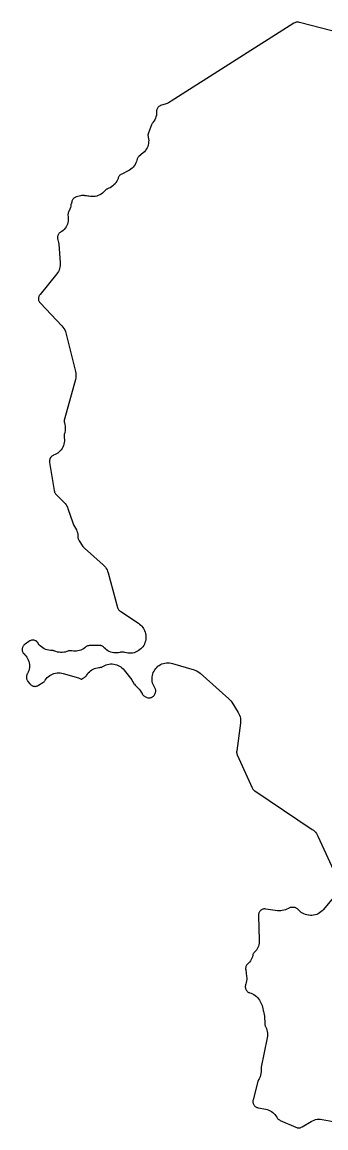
# Model space of a CAD drawing. Header units: metres. Extents: x 0 to 400, y 0 to 202.
# Drawn here: x 180.77 to 193.08, y 72.51 to 117.34 of the extents above; entities that cross this region are included whole.
import ezdxf

# ---------------------------------------------------------------- set-up
doc = ezdxf.new("R2010")
doc.units = ezdxf.units.M

msp = doc.modelspace()

# ---------------------------------------------------------------- linework, layer by layer
for points in [[(195.828, 116.3456), (192.014, 117.3326), (191.973, 117.3416), (191.948, 117.3436), (191.923, 117.3436), (191.898, 117.3406), (191.872, 117.3356), (191.847, 117.3276), (191.824, 117.3176), (191.787, 117.2966), (186.817, 114.1436), (186.772, 114.1126), (186.71, 114.0736), (186.643, 114.0416), (186.574, 114.0176), (186.422, 113.9756), (186.382, 113.9616), (186.361, 113.9526), (186.34, 113.9406), (186.318, 113.9246), (186.299, 113.9086), (186.282, 113.8916), (186.268, 113.8726), (186.256, 113.8546), (186.245, 113.8336), (186.235, 113.8076), (186.228, 113.7836), (186.224, 113.7616), (186.222, 113.7386), (186.223, 113.7036), (186.221, 113.6376), (186.212, 113.5726), (186.196, 113.5086), (186.174, 113.4466), (186.146, 113.3866), (186.112, 113.3306), (186.072, 113.2776), (186.05, 113.2506), (186.037, 113.2326), (186.026, 113.2116), (186.009, 113.1726), (185.892, 112.8576), (185.88, 112.8206), (185.875, 112.7936), (185.872, 112.7706), (185.872, 112.7466), (185.874, 112.7196), (185.879, 112.6956), (185.885, 112.6736), (185.896, 112.6116), (185.901, 112.5496), (185.9, 112.4866), (185.892, 112.4236), (185.879, 112.3626), (185.86, 112.3026), (185.835, 112.2446), (185.804, 112.1896), (185.769, 112.1376), (185.728, 112.0896), (185.683, 112.0456), (185.508, 111.8896), (185.481, 111.8626), (185.464, 111.8426), (185.45, 111.8216), (185.438, 111.7986), (185.428, 111.7756), (185.417, 111.7406), (185.406, 111.6966), (185.383, 111.6346), (185.353, 111.5756), (185.318, 111.5196), (185.277, 111.4676), (185.232, 111.4206), (185.182, 111.3776), (185.127, 111.3406), (185.069, 111.3086), (184.81, 111.1836), (184.777, 111.1656), (184.753, 111.1496), (184.737, 111.1366), (184.722, 111.1216), (184.703, 111.0986), (184.692, 111.0826), (184.68, 111.0606), (184.669, 111.0356), (184.659, 111.0036), (184.636, 110.9456), (184.609, 110.8896), (184.576, 110.8366), (184.538, 110.7876), (184.495, 110.7416), (184.449, 110.7006), (184.398, 110.6636), (184.345, 110.6316), (184.288, 110.6056), (184.233, 110.5866), (184.229, 110.5846), (184.214, 110.5776), (184.191, 110.5656), (184.169, 110.5506), (184.15, 110.5356), (184.133, 110.5196), (184.119, 110.5016), (184.075, 110.4536), (184.026, 110.4106), (183.973, 110.3726), (183.917, 110.3396), (183.857, 110.3136), (183.796, 110.2926), (183.732, 110.2786), (183.667, 110.2706), (183.602, 110.2686), (183.537, 110.2736), (183.473, 110.2856), (183.46, 110.2886), (183.437, 110.2916), (183.431, 110.2916), (183.377, 110.2956), (183.324, 110.3036), (183.294, 110.3106), (183.26, 110.3166), (183.235, 110.3186), (183.213, 110.3176), (183.184, 110.3146), (183.143, 110.3046), (182.976, 110.2566), (182.94, 110.2446), (182.916, 110.2336), (182.893, 110.2206), (182.875, 110.2076), (182.856, 110.1906), (182.839, 110.1726), (182.825, 110.1556), (182.812, 110.1346), (182.802, 110.1146), (182.792, 110.0896), (182.784, 110.0626), (182.781, 110.0496), (182.758, 109.9626), (182.753, 109.9486), (182.746, 109.9216), (182.741, 109.8876), (182.727, 109.8226), (182.708, 109.7596), (182.682, 109.6986), (182.667, 109.6726), (182.652, 109.6406), (182.643, 109.6156), (182.637, 109.5926), (182.633, 109.5676), (182.631, 109.5416), (182.631, 109.5196), (182.639, 109.4676), (182.644, 109.4046), (182.644, 109.3416), (182.637, 109.2786), (182.625, 109.2166), (182.606, 109.1566), (182.582, 109.0986), (182.552, 109.0426), (182.516, 108.9906), (182.476, 108.9416), (182.432, 108.8966), (182.383, 108.8566), (182.33, 108.8216), (182.31, 108.8096), (182.293, 108.7966), (182.276, 108.7816), (182.26, 108.7626), (182.243, 108.7406), (182.231, 108.7196), (182.221, 108.6986), (182.214, 108.6776), (182.209, 108.6546), (182.205, 108.6266), (182.204, 108.6016), (182.205, 108.5796), (182.209, 108.5556), (182.216, 108.5286), (182.221, 108.5136), (182.238, 108.4596), (182.25, 108.4036), (182.257, 108.3476), (182.318, 107.5946), (182.32, 107.5336), (182.316, 107.4716), (182.306, 107.4106), (182.291, 107.3506), (182.27, 107.2926), (182.243, 107.2366), (182.212, 107.1836), (182.175, 107.1346), (181.5, 106.3026), (181.475, 106.2676), (181.463, 106.2486), (181.453, 106.2276), (181.444, 106.2036), (181.439, 106.1816), (181.435, 106.1566), (181.434, 106.1306), (181.434, 106.1076), (181.438, 106.0856), (181.443, 106.0616), (181.451, 106.0396), (181.461, 106.0166), (181.474, 105.9936), (181.487, 105.9756), (181.512, 105.9466), (182.385, 105.0316), (182.429, 104.9806), (182.467, 104.9266), (182.499, 104.8676), (182.525, 104.8066), (182.545, 104.7426), (182.937, 103.1796), (182.949, 103.1136), (182.955, 103.0476), (182.955, 102.9806), (182.947, 102.9146), (182.933, 102.8496), (182.491, 101.2416), (182.483, 101.2056), (182.48, 101.1796), (182.479, 101.1526), (182.48, 101.1306), (182.484, 101.1096), (182.492, 101.0816), (182.493, 101.0776), (182.498, 101.0576), (182.509, 101.0176), (182.519, 100.9576), (182.524, 100.8956), (182.522, 100.8346), (182.515, 100.7736), (182.502, 100.7136), (182.485, 100.6566), (182.484, 100.6546), (182.479, 100.6356), (182.476, 100.6126), (182.474, 100.5786), (182.474, 100.5756), (182.474, 100.5736), (182.476, 100.5386), (182.483, 100.4886), (182.489, 100.4246), (182.488, 100.3606), (182.481, 100.2966), (182.468, 100.2346), (182.448, 100.1726), (182.423, 100.1146), (182.392, 100.0576), (182.355, 100.0056), (182.314, 99.9566), (182.267, 99.9116), (182.217, 99.8716), (182.163, 99.8376), (182.106, 99.8086), (182.046, 99.7846), (182.025, 99.7756), (182.004, 99.7646), (181.983, 99.7496), (181.965, 99.7346), (181.948, 99.7176), (181.931, 99.6946), (181.916, 99.6736), (181.907, 99.6556), (181.898, 99.6326), (181.89, 99.6066), (181.886, 99.5836), (181.884, 99.5586), (181.885, 99.5316), (181.889, 99.4926), (182.076, 98.3556), (182.085, 98.3136), (182.092, 98.2916), (182.102, 98.2696), (182.115, 98.2456), (182.13, 98.2256), (182.156, 98.1956), (182.478, 97.8646), (182.517, 97.8216), (182.552, 97.7746), (182.582, 97.7246), (182.608, 97.6726), (182.629, 97.6186), (182.822, 97.0396), (182.838, 96.9976), (182.86, 96.9586), (182.942, 96.8206), (182.972, 96.7656), (182.996, 96.7076), (183.015, 96.6476), (183.027, 96.5866), (183.034, 96.5246), (183.035, 96.4616), (183.035, 96.4606), (183.036, 96.4406), (183.04, 96.4146), (183.045, 96.3936), (183.054, 96.3706), (183.065, 96.3476), (183.085, 96.3136), (183.238, 96.0836), (183.258, 96.0566), (183.273, 96.0396), (183.299, 96.0136), (184.063, 95.3356), (184.108, 95.2916), (184.148, 95.2436), (184.183, 95.1926), (184.214, 95.1386), (184.239, 95.0806), (184.258, 95.0216), (184.644, 93.6136), (184.657, 93.5726), (184.667, 93.5506), (184.68, 93.5276), (184.696, 93.5056), (184.712, 93.4886), (184.733, 93.4696), (184.768, 93.4436), (185.486, 92.9706), (185.535, 92.9356), (185.58, 92.8956), (185.622, 92.8516), (185.659, 92.8036), (185.691, 92.7536), (185.719, 92.6996), (185.73, 92.6756), (185.753, 92.6176), (185.771, 92.5576), (185.783, 92.4956), (185.788, 92.4336), (185.788, 92.3706), (185.782, 92.3086), (185.769, 92.2466), (185.751, 92.1866), (185.727, 92.1286), (185.698, 92.0736), (185.663, 92.0216), (185.623, 91.9726), (185.579, 91.9286), (185.531, 91.8886), (185.479, 91.8526), (185.424, 91.8226), (185.367, 91.7986), (185.307, 91.7796), (185.246, 91.7656), (185.183, 91.7586), (185.121, 91.7576), (185.058, 91.7626), (184.996, 91.7736), (184.936, 91.7906), (184.932, 91.7926), (184.899, 91.8006), (184.876, 91.8046), (184.851, 91.8056), (184.827, 91.8056), (184.802, 91.8016), (184.765, 91.7936), (184.736, 91.7846), (184.674, 91.7726), (184.611, 91.7666), (184.547, 91.7666), (184.484, 91.7726), (184.422, 91.7856), (184.361, 91.8036), (184.303, 91.8286), (184.247, 91.8586), (184.194, 91.8936), (184.145, 91.9336), (184.1, 91.9786), (184.086, 91.9956), (184.067, 92.0116), (184.048, 92.0266), (184.026, 92.0386), (184.001, 92.0506), (183.98, 92.0586), (183.957, 92.0646), (183.933, 92.0676), (183.893, 92.0696), (183.532, 92.0696), (183.494, 92.0676), (183.468, 92.0636), (183.44, 92.0566), (183.422, 92.0506), (183.4, 92.0396), (183.376, 92.0256), (183.358, 92.0126), (183.356, 92.0096), (183.309, 91.9706), (183.259, 91.9356), (183.206, 91.9056), (183.15, 91.8806), (183.092, 91.8616), (183.033, 91.8476), (182.972, 91.8396), (182.911, 91.8366), (182.85, 91.8396), (182.79, 91.8486), (182.752, 91.8566), (182.729, 91.8586), (182.702, 91.8576), (182.677, 91.8556), (182.652, 91.8496), (182.628, 91.8416), (182.583, 91.8236), (182.522, 91.8056), (182.46, 91.7936), (182.396, 91.7876), (182.333, 91.7876), (182.269, 91.7946), (182.207, 91.8066), (182.146, 91.8256), (182.104, 91.8436), (182.074, 91.8546), (182.049, 91.8606), (182.027, 91.8636), (181.998, 91.8656), (181.99, 91.8646), (181.924, 91.8666), (181.858, 91.8746), (181.793, 91.8896), (181.731, 91.9106), (181.671, 91.9376), (181.614, 91.9716), (181.56, 92.0106), (181.511, 92.0546), (181.467, 92.1036), (181.428, 92.1576), (181.407, 92.1886), (181.392, 92.2076), (181.375, 92.2246), (181.356, 92.2406), (181.337, 92.2536), (181.318, 92.2636), (181.293, 92.2736), (181.268, 92.2816), (181.246, 92.2866), (181.221, 92.2886), (181.193, 92.2896), (181.169, 92.2876), (181.15, 92.2836), (181.125, 92.2766), (181.098, 92.2656), (181.081, 92.2566), (181.048, 92.2356), (180.891, 92.1226), (180.859, 92.0976), (180.842, 92.0806), (180.826, 92.0626), (180.812, 92.0416), (180.8, 92.0196), (180.791, 91.9986), (180.783, 91.9746), (180.777, 91.9486), (180.774, 91.9236), (180.774, 91.9026), (180.776, 91.8786), (180.78, 91.8546), (180.787, 91.8296), (180.796, 91.8046), (180.807, 91.7836), (180.818, 91.7656), (180.834, 91.7446), (180.851, 91.7266), (180.885, 91.6956), (180.926, 91.6486), (180.963, 91.5976), (180.995, 91.5426), (181.022, 91.4856), (181.042, 91.4266), (181.057, 91.3656), (181.066, 91.3026), (181.069, 91.2396), (181.066, 91.1776), (181.056, 91.1146), (181.041, 91.0536), (181.02, 90.9946), (180.993, 90.9376), (180.984, 90.9216), (180.966, 90.8836), (180.958, 90.8626), (180.952, 90.8376), (180.948, 90.8116), (180.947, 90.7886), (180.947, 90.7656), (180.951, 90.7426), (180.956, 90.7186), (180.964, 90.6946), (180.975, 90.6716), (180.987, 90.6496), (181.01, 90.6176), (181.085, 90.5216), (181.11, 90.4926), (181.13, 90.4746), (181.148, 90.4606), (181.167, 90.4476), (181.192, 90.4356), (181.212, 90.4276), (181.237, 90.4206), (181.263, 90.4156), (181.284, 90.4146), (181.307, 90.4146), (181.335, 90.4176), (181.356, 90.4226), (181.38, 90.4296), (181.404, 90.4406), (181.439, 90.4596), (181.609, 90.5636), (181.642, 90.5866), (181.66, 90.6006), (181.678, 90.6196), (181.691, 90.6356), (181.713, 90.6696), (181.75, 90.7216), (181.792, 90.7696), (181.839, 90.8126), (181.89, 90.8516), (181.944, 90.8856), (182.002, 90.9136), (182.062, 90.9356), (182.124, 90.9516), (182.187, 90.9616), (182.251, 90.9656), (182.315, 90.9626), (182.378, 90.9546), (182.44, 90.9396), (183.054, 90.7586), (183.113, 90.7376), (183.17, 90.7116), (183.18, 90.7056), (183.222, 90.7336), (183.277, 90.7636), (183.289, 90.7686), (183.309, 90.7816), (183.331, 90.7976), (183.347, 90.8136), (183.362, 90.8306), (183.378, 90.8536), (183.383, 90.8606), (183.416, 90.9126), (183.454, 90.9606), (183.497, 91.0056), (183.543, 91.0456), (183.593, 91.0816), (183.647, 91.1116), (183.703, 91.1376), (183.761, 91.1576), (183.821, 91.1716), (183.882, 91.1806), (183.925, 91.1826), (183.953, 91.1856), (183.977, 91.1916), (184, 91.1986), (184.019, 91.2066), (184.065, 91.2336), (184.12, 91.2626), (184.178, 91.2866), (184.237, 91.3036), (184.298, 91.3156), (184.36, 91.3216), (184.422, 91.3216), (184.484, 91.3156), (184.545, 91.3046), (184.605, 91.2866), (184.663, 91.2636), (184.718, 91.2346), (184.77, 91.2006), (184.819, 91.1626), (184.864, 91.1186), (184.904, 91.0716), (185.212, 90.6746), (185.252, 90.6166), (185.286, 90.5546), (185.292, 90.5416), (185.305, 90.5186), (185.32, 90.4986), (185.347, 90.4676), (185.513, 90.2976), (185.561, 90.2426), (185.603, 90.1826), (185.635, 90.1236), (185.638, 90.1176), (185.655, 90.0896), (185.656, 90.0886), (185.678, 90.0576), (185.693, 90.0416), (185.708, 90.0266), (185.729, 90.0106), (185.751, 89.9976), (185.772, 89.9866), (185.807, 89.9726), (185.826, 89.9666), (185.866, 89.9546), (185.888, 89.9506), (185.912, 89.9486), (185.941, 89.9496), (185.964, 89.9516), (185.986, 89.9566), (186.01, 89.9636), (186.033, 89.9736), (186.053, 89.9846), (186.072, 89.9976), (186.092, 90.0146), (186.111, 90.0336), (186.124, 90.0496), (186.138, 90.0706), (186.155, 90.1026), (186.155, 90.1006), (186.17, 90.1336), (186.177, 90.1546), (186.183, 90.1786), (186.186, 90.2056), (186.187, 90.2296), (186.186, 90.2536), (186.181, 90.2806), (186.175, 90.3036), (186.167, 90.3256), (186.155, 90.3476), (186.138, 90.3746), (186.107, 90.4296), (186.081, 90.4866), (186.061, 90.5466), (186.047, 90.6076), (186.039, 90.6706), (186.037, 90.7336), (186.041, 90.7956), (186.051, 90.8576), (186.067, 90.9186), (186.089, 90.9776), (186.117, 91.0346), (186.15, 91.0886), (186.188, 91.1386), (186.231, 91.1846), (186.278, 91.2266), (186.328, 91.2636), (186.383, 91.2956), (186.44, 91.3226), (186.499, 91.3436), (186.56, 91.3586), (186.622, 91.3676), (186.685, 91.3706), (186.748, 91.3676), (186.81, 91.3586), (186.871, 91.3436), (187.74, 91.0826), (187.807, 91.0586), (187.87, 91.0276), (187.93, 90.9896), (187.985, 90.9456), (189.147, 89.9096), (189.19, 89.8676), (189.229, 89.8216), (189.263, 89.7726), (189.526, 89.3586), (189.558, 89.3026), (189.584, 89.2426), (189.604, 89.1816), (189.618, 89.1176), (189.626, 89.0536), (189.627, 88.9886), (189.621, 88.9236), (189.467, 87.8026), (189.464, 87.7636), (189.464, 87.7376), (189.466, 87.7146), (189.47, 87.6946), (189.477, 87.6726), (189.492, 87.6346), (190.095, 86.2986), (190.111, 86.2666), (190.121, 86.2506), (190.138, 86.2286), (190.155, 86.2106), (190.17, 86.1966), (190.199, 86.1756), (192.524, 84.6146), (192.572, 84.5796), (192.616, 84.5396), (192.657, 84.4966), (192.693, 84.4496), (192.725, 84.3996), (192.752, 84.3466), (193.546, 82.6166)], [(193.453, 81.9296), (192.973, 81.3576), (192.929, 81.3096), (192.879, 81.2666), (192.826, 81.2286), (192.769, 81.1956), (192.709, 81.1696), (192.646, 81.1486), (192.582, 81.1356), (192.517, 81.1276), (192.451, 81.1276), (192.385, 81.1336), (192.371, 81.1356), (192.31, 81.1466), (192.25, 81.1646), (192.192, 81.1876), (192.136, 81.2166), (192.084, 81.2516), (192.035, 81.2906), (191.99, 81.3336), (191.967, 81.3596), (191.945, 81.3836), (191.928, 81.3976), (191.905, 81.4136), (191.881, 81.4276), (191.86, 81.4366), (191.837, 81.4436), (191.811, 81.4496), (191.787, 81.4516), (191.746, 81.4526), (191.695, 81.4506), (191.656, 81.4476), (191.634, 81.4436), (191.608, 81.4356), (191.583, 81.4256), (191.562, 81.4146), (191.56, 81.4136), (191.503, 81.3816), (191.442, 81.3546), (191.38, 81.3346), (191.315, 81.3206), (191.25, 81.3136), (191.184, 81.3136), (191.118, 81.3196), (190.653, 81.3876), (190.613, 81.3916), (190.591, 81.3916), (190.564, 81.3886), (190.542, 81.3846), (190.521, 81.3786), (190.495, 81.3676), (190.473, 81.3556), (190.455, 81.3436), (190.435, 81.3276), (190.415, 81.3086), (190.402, 81.2926), (190.389, 81.2736), (190.375, 81.2486), (190.366, 81.2286), (190.36, 81.2076), (190.354, 81.1816), (190.351, 81.1546), (190.35, 81.1136), (190.383, 80.1206), (190.382, 80.0606), (190.375, 80.0006), (190.364, 79.9416), (190.346, 79.8846), (190.324, 79.8286), (190.296, 79.7756), (190.263, 79.7246), (190.226, 79.6776), (190.185, 79.6336), (190.177, 79.6256), (190.16, 79.6056), (190.146, 79.5856), (190.135, 79.5676), (190.125, 79.5446), (190.118, 79.5216), (190.115, 79.5096), (190.1, 79.4516), (190.078, 79.3946), (190.052, 79.3396), (190.021, 79.2876), (189.985, 79.2386), (189.944, 79.1936), (189.914, 79.1656), (189.89, 79.1416), (189.877, 79.1246), (189.864, 79.1046), (189.852, 79.0816), (189.843, 79.0606), (189.836, 79.0366), (189.831, 79.0126), (189.829, 78.9926), (189.829, 78.9686), (189.832, 78.9266), (189.869, 78.6556), (189.874, 78.5946), (189.874, 78.5326), (189.868, 78.4716), (189.856, 78.4116), (189.838, 78.3526), (189.825, 78.3156), (189.819, 78.2906), (189.815, 78.2646), (189.814, 78.2416), (189.815, 78.2156), (189.819, 78.1916), (189.829, 78.1546), (189.837, 78.1326), (189.846, 78.1126), (189.86, 78.0896), (189.876, 78.0686), (189.892, 78.0506), (189.91, 78.0346), (189.928, 78.0206), (189.949, 78.0076), (189.972, 77.9966), (189.993, 77.9886), (190.053, 77.9706), (190.11, 77.9466), (190.165, 77.9166), (190.217, 77.8816), (190.266, 77.8426), (190.31, 77.7976), (190.35, 77.7496), (190.385, 77.6976), (190.415, 77.6426), (190.469, 77.5306), (190.494, 77.4706), (190.513, 77.4086), (190.526, 77.3446), (190.534, 77.2916), (190.539, 77.2696), (190.552, 77.2326), (190.571, 77.1726), (190.583, 77.1106), (190.589, 77.0476), (190.605, 76.7306), (190.609, 76.6906), (190.615, 76.6646), (190.622, 76.6396), (190.631, 76.6186), (190.641, 76.5986), (190.668, 76.5406), (190.69, 76.4806), (190.705, 76.4186), (190.714, 76.3556), (190.717, 76.2926), (190.714, 76.2286), (190.704, 76.1656), (190.462, 74.9716), (190.456, 74.9316), (190.455, 74.9086), (190.457, 74.8586), (190.457, 74.7896), (190.449, 74.7216), (190.434, 74.6546), (190.413, 74.5896), (190.384, 74.5276), (190.371, 74.5056), (190.345, 74.4576), (190.336, 74.4356), (190.324, 74.3966), (190.133, 73.6556), (190.125, 73.6186), (190.123, 73.5926), (190.122, 73.5666), (190.124, 73.5406), (190.128, 73.5196), (190.134, 73.4996), (190.144, 73.4746), (190.155, 73.4516), (190.168, 73.4316), (190.183, 73.4126), (190.199, 73.3956), (190.216, 73.3806), (190.235, 73.3666), (190.258, 73.3536), (190.282, 73.3426), (190.304, 73.3346), (190.34, 73.3266), (190.645, 73.2676), (190.705, 73.2536), (190.764, 73.2326), (190.821, 73.2066), (190.875, 73.1756), (190.926, 73.1386), (190.973, 73.0976), (191.016, 73.0526), (191.054, 73.0026), (191.087, 72.9506), (191.106, 72.9166), (191.12, 72.8976), (191.135, 72.8806), (191.153, 72.8636), (191.173, 72.8476), (191.196, 72.8336), (191.233, 72.8146), (191.859, 72.5396), (191.896, 72.5246), (191.917, 72.5196), (191.941, 72.5146), (191.962, 72.5136), (191.987, 72.5136), (192.012, 72.5166), (192.035, 72.5216), (192.06, 72.5286), (192.08, 72.5376), (192.115, 72.5556), (192.478, 72.7736), (192.538, 72.8056), (192.6, 72.8306), (192.664, 72.8486), (192.731, 72.8606), (192.798, 72.8656), (192.865, 72.8636), (192.931, 72.8546), (193.823, 72.6856)]]:
    msp.add_lwpolyline(points)

doc.saveas('drawing.dxf')
